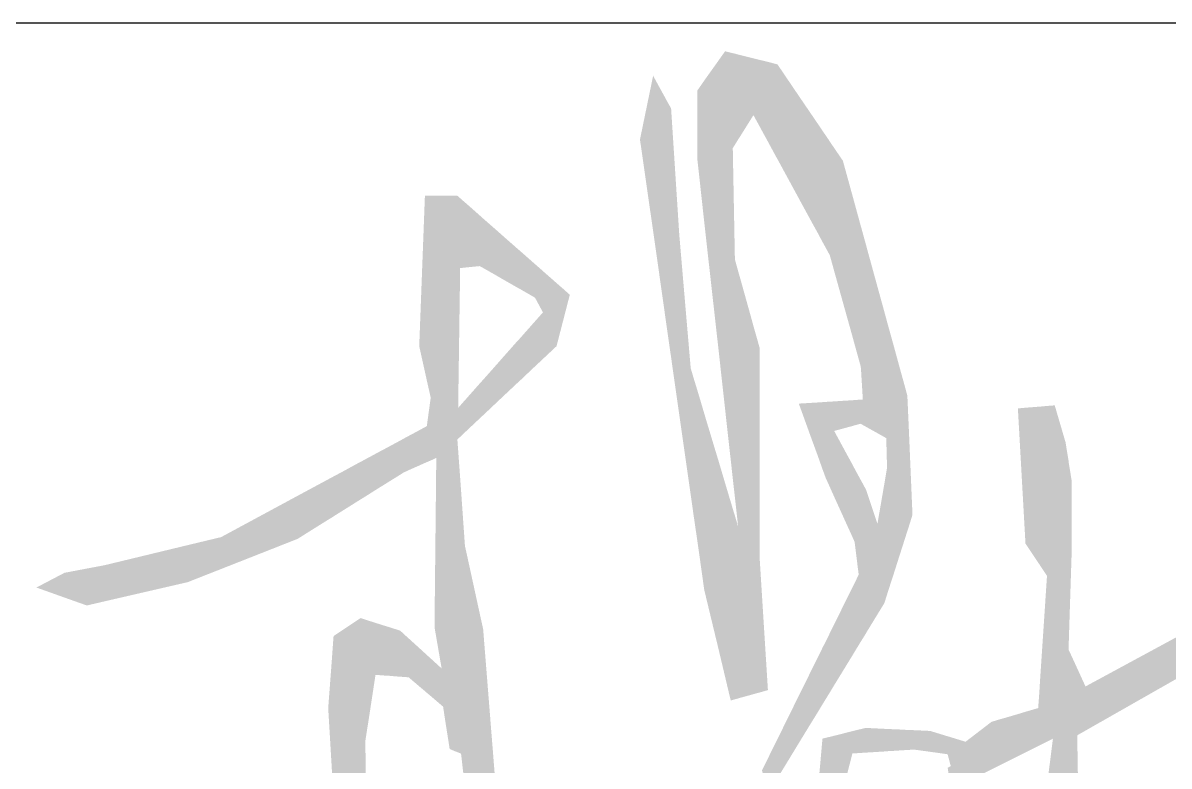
# Model space of a CAD drawing. Extents: x -3102990 to -851544, y -5293060 to -2540151.
# Drawn here: x -1688424 to -1687766, y -2664485 to -2664059 of the extents above; entities that cross this region are included whole.
import ezdxf

# ---------------------------------------------------------------- set-up
doc = ezdxf.new("R2010")
doc.units = 0
doc.header["$LTSCALE"] = 1000
doc.layers.get('0').update_dxf_attribs({"linetype": 'CONTINUOUS'})
doc.layers.add('HATCH', color=254, linetype='CONTINUOUS')
doc.layers.add('PUB_TITLE', color=4, linetype='CONTINUOUS')

# ---------------------------------------------------------------- blocks, each defined once
blk = doc.blocks.new('*U3143')
for points in [[(695289.4, -15938.7), (695295.3, -16251.2), (695295.3, -15930.4)], [(695295.3, -16251.2), (695295.3, -15930.4), (695299.5, -16289.2)], [(695299.5, -16289.2), (695299.5, -15931.4), (695300.4, -16296.9)], [(695300.4, -16296.9), (695300.4, -15931.6), (695302.2, -16313.6)], [(695320.7, -15987.6), (695320.7, -15936.7), (695326.3, -15997.8)], [(695278.2, -15954.4), (695286.3, -16170.1), (695286.3, -15943.1)], [(695286.3, -15943.1), (695289.4, -16197.7), (695289.4, -15938.7)], [(695286.3, -16170.1), (695286.3, -15943.1), (695289.4, -16197.7)], [(695289.4, -16197.7), (695289.4, -15938.7), (695295.3, -16251.2)], [(695326.3, -15997.8), (695326.3, -15938.1), (695328.4, -16001.7)], [(695328.4, -16001.7), (695328.4, -15938.6), (695333.7, -16011.4)], [(695333.7, -16011.4), (695333.7, -15939.9), (695342.2, -16027.1)], [(695342.2, -16027.1), (695342.2, -15942.1), (695342.6, -16027.7)], [(695342.6, -16027.7), (695342.6, -15942.6), (695361.4, -16062.3)], [(695222.4, -15993), (695230.8, -16091.7), (695230.8, -15952.3)], [(695230.8, -16091.7), (695230.8, -15952.3), (695235, -16121.1)], [(695271.1, -15964.6), (695276.6, -16083.4), (695276.6, -15956.7)], [(695276.6, -15956.7), (695278.2, -16097.8), (695278.2, -15954.4)], [(695276.6, -16083.4), (695276.6, -15956.7), (695278.2, -16097.8)], [(695278.2, -16097.8), (695278.2, -15954.4), (695286.3, -16170.1)], [(695235, -16121.1), (695235, -15960), (695237.4, -16138.1)], [(695237.4, -16138.1), (695237.4, -15964.4), (695241, -16163.5)], [(695270.4, -15965.5), (695271.1, -16033.1), (695271.1, -15964.6)], [(695270.4, -16027), (695270.4, -15965.5), (695271.1, -16033.1)], [(695271.1, -16033.1), (695271.1, -15964.6), (695276.6, -16083.4)], [(695241, -16163.5), (695241, -15970.9), (695243.2, -16179.1)], [(695243.2, -16179.1), (695243.2, -15975), (695246.9, -16204.8)], [(695361.4, -16062.3), (695361.4, -15970.4), (695373, -16083.6)], [(695246.9, -16204.8), (695246.9, -15981.6), (695254, -16254.7)], [(695373, -16083.6), (695373, -15987.4), (695374, -16085.4)], [(695219, -16009.5), (695222.4, -16033.2), (695222.4, -15993)], [(695222.4, -16033.2), (695222.4, -15993), (695230.8, -16091.7)], [(695374, -16085.4), (695374, -15988.9), (695378.1, -16092.8)], [(695378.1, -16092.8), (695378.1, -15994.9), (695379, -16094.5)], [(695379, -16094.5), (695379, -15996.2), (695382.6, -16101.3)], [(695382.6, -16101.3), (695382.6, -16001.6), (695385.5, -16106.5)], [(695385.5, -16106.5), (695385.5, -16005.8), (695387.9, -16110.9)], [(695302.2, -16313.6), (695302.2, -16017.2), (695304.1, -16330.2)], [(695387.9, -16110.9), (695387.9, -16009.3), (695389.2, -16113.3)], [(695389.2, -16113.3), (695389.2, -16011.3), (695393.1, -16127.4)], [(695393.1, -16127.4), (695393.1, -16017.1), (695400.9, -16155.4)], [(695400.9, -16155.4), (695400.9, -16028.5), (695402.3, -16160.4)], [(695402.3, -16160.4), (695402.3, -16033.6), (695409.4, -16185.8)], [(695021.1, -16194.8), (695026.2, -16217.8), (695026.2, -16059.9)], [(695026.2, -16217.8), (695026.2, -16059.9), (695027.9, -16225.5)], [(695027.9, -16225.5), (695027.9, -16059.9), (695031.4, -16240.9)], [(695036.4, -16456), (695036.4, -16059.9), (695041.2, -16483.8)], [(695041.2, -16516.9), (695041.2, -16059.9), (695042.5, -16518)], [(695042.5, -16518), (695042.5, -16059.9), (695044.1, -16528.6)], [(695044.1, -16528.6), (695044.1, -16059.9), (695048.4, -16556)], [(695048.4, -16556), (695048.4, -16059.9), (695053.9, -16558.3)], [(695053.9, -16558.3), (695053.9, -16059.9), (695055.3, -16558.8)], [(695409.4, -16185.8), (695409.4, -16059.4), (695411.4, -16193.1)], [(695411.4, -16193.1), (695411.4, -16066.7), (695414.3, -16203.6)], [(695075.4, -16123), (695075.4, -16077.6), (695078.4, -16124.7)], [(695078.4, -16124.7), (695078.4, -16080.3), (695084.8, -16128.3)], [(695414.3, -16203.6), (695414.3, -16077.4), (695415.1, -16206.4)], [(695415.1, -16206.4), (695415.1, -16080.2), (695415.4, -16207.5)], [(695084.8, -16128.3), (695084.8, -16085.9), (695085, -16128.5)], [(695085, -16128.5), (695085, -16086.1), (695087.1, -16129.6)], [(695087.1, -16129.6), (695087.1, -16087.9), (695096, -16134.8)], [(695415.4, -16207.5), (695415.4, -16081.3), (695416.8, -16212.7)], [(695416.8, -16212.7), (695416.8, -16086.6), (695416.9, -16213.1)], [(695416.9, -16213.1), (695416.9, -16087), (695417.1, -16214.9)], [(695417.1, -16214.9), (695417.1, -16087.4), (695418.8, -16242.6)], [(695096, -16134.8), (695096, -16095.8), (695107.6, -16141.4)], [(695254, -16254.7), (695254, -16091.3), (695254.2, -16256.2)], [(695254.2, -16256.2), (695254.2, -16094.4), (695261.5, -16307.3)], [(695418.8, -16265.5), (695418.8, -16093.7), (695421.3, -16266.8)], [(695107.6, -16141.4), (695107.6, -16106), (695109.5, -16142.5)], [(695109.5, -16142.5), (695109.5, -16107.7), (695111.2, -16143.4)], [(695111.2, -16143.4), (695111.2, -16109.1), (695124.9, -16151.3)], [(695421.3, -16266.8), (695421.3, -16102.7), (695421.9, -16267.2)], [(695421.9, -16267.2), (695421.9, -16104.9), (695422, -16267.3)], [(695422, -16267.3), (695422, -16105.4), (695431.9, -16272.8)], [(695124.9, -16151.3), (695124.9, -16121.2), (695132, -16164.5)], [(695304.1, -16330.2), (695304.1, -16117), (695306.5, -16352)], [(695306.5, -16352), (695306.5, -16125.7), (695307, -16356.7)], [(695431.9, -16272.8), (695431.9, -16141.5), (695438.1, -16276.3)], [(695111.2, -16188), (695124.9, -16212.9), (695124.9, -16172.5)], [(695124.9, -16172.5), (695132, -16206.3), (695132, -16164.5)], [(695438.1, -16276.3), (695438.1, -16164), (695439.8, -16277.3)], [(695439.8, -16277.3), (695439.8, -16170.3), (695440.5, -16303.8)], [(695261.5, -16307.3), (695261.5, -16179.9), (695264.5, -16328.1)], [(695096, -16205), (695107.6, -16229.2), (695107.6, -16191.9)], [(695107.6, -16191.9), (695109.5, -16227.4), (695109.5, -16189.8)], [(695109.5, -16189.8), (695111.2, -16225.9), (695111.2, -16188)], [(695087.1, -16215.1), (695096, -16240.1), (695096, -16205)], [(695078.4, -16224.9), (695084.8, -16250.7), (695084.8, -16217.7)], [(695084.8, -16217.7), (695085, -16250.5), (695085, -16217.4)], [(695085, -16217.4), (695087.1, -16248.5), (695087.1, -16215.1)], [(695264.5, -16328.1), (695264.5, -16214.6), (695267, -16345.9)], [(695267, -16345.9), (695267, -16223.1), (695268.9, -16358.9)], [(695063.1, -16242.1), (695075.4, -16259.5), (695075.4, -16228.2)], [(695075.4, -16228.2), (695078.4, -16256.7), (695078.4, -16224.9)], [(695268.9, -16358.9), (695268.9, -16229.3), (695270.4, -16369.2)], [(695270.4, -16369.2), (695270.4, -16234.2), (695271.1, -16374)], [(695027.9, -16266.5), (695031.4, -16297.3), (695031.4, -16240.9)], [(695058.6, -16247.2), (695062.1, -16272), (695062.1, -16243.2)], [(695062.1, -16243.2), (695063.1, -16271.1), (695063.1, -16242.1)], [(695271.1, -16374), (695271.1, -16236.5), (695276.6, -16413.2)], [(695379, -16245.2), (695382.6, -16305), (695382.6, -16245)], [(695382.6, -16245), (695385.5, -16312.9), (695385.5, -16244.8)], [(695382.6, -16305), (695382.6, -16245), (695385.5, -16312.9)], [(695385.5, -16244.8), (695387.9, -16318.2), (695387.9, -16244.6)], [(695385.5, -16312.9), (695385.5, -16244.8), (695387.9, -16318.2)], [(695387.9, -16318.2), (695387.9, -16244.6), (695389.2, -16321.1)], [(695387.9, -16244.6), (695389.2, -16321.1), (695389.2, -16244.6)], [(695389.2, -16244.6), (695393.1, -16329.8), (695393.1, -16244.3)], [(695389.2, -16321.1), (695389.2, -16244.6), (695393.1, -16329.8)], [(695393.1, -16244.3), (695400.9, -16268.7), (695400.9, -16243.8)], [(695400.9, -16243.8), (695402.3, -16268.3), (695402.3, -16243.7)], [(695402.3, -16243.7), (695409.4, -16266.4), (695409.4, -16243.3)], [(695409.4, -16243.3), (695411.4, -16265.8), (695411.4, -16243.1)], [(695411.4, -16243.1), (695414.3, -16265), (695414.3, -16242.9)], [(695414.3, -16242.9), (695415.1, -16264.8), (695415.1, -16242.9)], [(695415.1, -16242.9), (695415.4, -16264.7), (695415.4, -16242.9)], [(695415.4, -16242.9), (695416.8, -16264.4), (695416.8, -16242.8)], [(695416.8, -16264.4), (695416.8, -16242.8), (695416.9, -16264.4)], [(695416.8, -16242.8), (695416.9, -16264.4), (695416.9, -16242.8)], [(695416.9, -16264.4), (695416.9, -16242.8), (695417.1, -16264.5)], [(695416.9, -16242.8), (695417.1, -16264.5), (695417.1, -16242.8)], [(695417.1, -16242.8), (695418.8, -16265.5), (695418.8, -16242.6)], [(695417.1, -16264.5), (695417.1, -16242.8), (695418.8, -16265.5)], [(695056, -16250.1), (695057.8, -16276.1), (695057.8, -16248.1)], [(695057.8, -16248.1), (695058.6, -16275.4), (695058.6, -16247.2)], [(695276.6, -16413.2), (695276.6, -16255.1), (695278.2, -16419.9)], [(695361.4, -16246.3), (695373, -16278.4), (695373, -16245.6)], [(695373, -16245.6), (695374, -16281.1), (695374, -16245.5)], [(695373, -16278.4), (695373, -16245.6), (695374, -16281.1)], [(695374, -16245.5), (695378.1, -16292.3), (695378.1, -16245.3)], [(695374, -16281.1), (695374, -16245.5), (695378.1, -16292.3)], [(695378.1, -16245.3), (695379, -16294.8), (695379, -16245.2)], [(695378.1, -16292.3), (695378.1, -16245.3), (695379, -16294.8)], [(695379, -16294.8), (695379, -16245.2), (695382.6, -16305)], [(695557.8, -16250.6), (695564.6, -16371.8), (695564.6, -16250)], [(695564.6, -16250), (695571.9, -16382.7), (695571.9, -16249.4)], [(695564.6, -16371.8), (695564.6, -16250), (695571.9, -16382.7)], [(695571.9, -16249.4), (695576, -16388.8), (695576, -16249.1)], [(695571.9, -16382.7), (695571.9, -16249.4), (695576, -16388.8)], [(695576, -16249.1), (695577.1, -16390.4), (695577.1, -16249)], [(695576, -16388.8), (695576, -16249.1), (695576, -16388.9)], [(695576, -16249.1), (695576, -16388.9), (695576, -16249.1)], [(695576, -16388.9), (695576, -16249.1), (695577.1, -16390.4)], [(695577.1, -16390.4), (695577.1, -16249), (695577.5, -16391.1)], [(695577.1, -16249), (695577.5, -16391.1), (695577.5, -16249)], [(695577.5, -16249), (695583.9, -16400.7), (695583.9, -16248.4)], [(695577.5, -16391.1), (695577.5, -16249), (695583.9, -16400.7)], [(695583.9, -16248.4), (695589.2, -16546.8), (695589.2, -16248)], [(695589.2, -16248), (695590.8, -16846.6), (695590.8, -16247.8)], [(695278.2, -16419.9), (695278.2, -16260.5), (695286.3, -16453.5)], [(695007.3, -16277.6), (695011.6, -16306), (695011.6, -16275.3)], [(695011.6, -16275.3), (695021.1, -16301.8), (695021.1, -16270.2)], [(695021.1, -16270.2), (695026.2, -16299.5), (695026.2, -16267.4)], [(695026.2, -16267.4), (695027.9, -16298.8), (695027.9, -16266.5)], [(695393.1, -16329.8), (695393.1, -16270.8), (695400.9, -16347)], [(694991.1, -16286.4), (694993.5, -16316.6), (694993.5, -16285.1)], [(694993.5, -16285.1), (695004.1, -16310), (695004.1, -16279.4)], [(695004.1, -16279.4), (695005.9, -16308.8), (695005.9, -16278.4)], [(695005.9, -16278.4), (695007.3, -16308), (695007.3, -16277.6)], [(695055.3, -16558.8), (695055.3, -16278.5), (695056, -16559.1)], [(695400.9, -16347), (695400.9, -16285.2), (695402.3, -16350.1)], [(694968.5, -16298.5), (694972.8, -16329.6), (694972.8, -16296.3)], [(694972.8, -16296.3), (694973.9, -16328.9), (694973.9, -16295.6)], [(694973.9, -16295.6), (694975.3, -16328), (694975.3, -16294.9)], [(694975.3, -16294.9), (694981.9, -16323.8), (694981.9, -16291.3)], [(694981.9, -16291.3), (694991.1, -16318.1), (694991.1, -16286.4)], [(695034.8, -16446.7), (695036.4, -16456), (695036.4, -16295)], [(695056, -16559.1), (695056, -16288.2), (695057.8, -16559.8)], [(695286.3, -16453.5), (695286.3, -16287.4), (695289.4, -16466.3)], [(695402.3, -16350.1), (695402.3, -16287.8), (695409.4, -16365.7)], [(694952.6, -16307.2), (694959.5, -16337.9), (694959.5, -16303.4)], [(694959.5, -16303.4), (694968.5, -16332.2), (694968.5, -16298.5)], [(695289.4, -16466.3), (695289.4, -16297.6), (695295.3, -16491.2)], [(695409.4, -16365.7), (695409.4, -16300.8), (695411.4, -16370.2)], [(695411.4, -16370.2), (695411.4, -16304.6), (695414.3, -16393.5)], [(695439.8, -16308), (695440.5, -16417.5), (695440.5, -16303.8)], [(694912, -16329), (694939.5, -16350.4), (694939.5, -16314.2)], [(694939.5, -16314.2), (694942.5, -16348.6), (694942.5, -16312.6)], [(694942.5, -16312.6), (694944.3, -16347.4), (694944.3, -16311.6)], [(694944.3, -16311.6), (694952.6, -16342.2), (694952.6, -16307.2)], [(695057.8, -16559.8), (695057.8, -16312.9), (695058.6, -16560.1)], [(695414.3, -16393.5), (695414.3, -16310), (695415.1, -16399.7)], [(695438.1, -16318.1), (695439.8, -16419.8), (695439.8, -16308)], [(695058.6, -16560.1), (695058.6, -16324.2), (695062.1, -16590.9)], [(695295.3, -16491.2), (695295.3, -16317.5), (695299.5, -16508.9)], [(695431.9, -16354), (695438.1, -16425.2), (695438.1, -16318.1)], [(694843.5, -16366), (694912, -16367.6), (694912, -16329)], [(695299.5, -16508.9), (695299.5, -16331.6), (695300.4, -16512.5)], [(694813.5, -16373.2), (694843.5, -16394.6), (694843.5, -16366)], [(694843.5, -16394.6), (694843.5, -16366), (694912, -16367.6)], [(694739, -16391.2), (694813.5, -16406.4), (694813.5, -16373.2)], [(695062.1, -16590.9), (695062.1, -16374.1), (695063.1, -16599)], [(695063.1, -16599), (695063.1, -16378.4), (695075.4, -16705.5)], [(694677.9, -16411.2), (694703.1, -16420.2), (694703.1, -16398)], [(694703.1, -16398), (694723.1, -16427.3), (694723.1, -16394.2)], [(694703.1, -16420.2), (694703.1, -16398), (694723.1, -16427.3)], [(694723.1, -16394.2), (694739, -16423.6), (694739, -16391.2)], [(694739, -16423.6), (694739, -16391.2), (694813.5, -16406.4)], [(695409.4, -16411.3), (695411.4, -16468.9), (695411.4, -16407.2)], [(695411.4, -16407.2), (695414.3, -16464.1), (695414.3, -16401.3)], [(695414.3, -16401.3), (695415.1, -16462.8), (695415.1, -16399.7)], [(695577.5, -16497.1), (695583.9, -16549.4), (695583.9, -16400.7)], [(695402.3, -16425.6), (695409.4, -16472.2), (695409.4, -16411.3)], [(695393.1, -16444.2), (695400.9, -16486.1), (695400.9, -16428.4)], [(695400.9, -16428.4), (695402.3, -16483.8), (695402.3, -16425.6)], [(694959.5, -16444.6), (694968.5, -16885.7), (694968.5, -16438.6)], [(694968.5, -16885.7), (694968.5, -16438.6), (694972.8, -16898.6)], [(695075.4, -16705.5), (695075.4, -16434.8), (695078.4, -16731.4)], [(694944.3, -16454.7), (694952.6, -16740.9), (694952.6, -16449.2)], [(694952.6, -16449.2), (694959.5, -16858.3), (694959.5, -16444.6)], [(694952.6, -16740.9), (694952.6, -16449.2), (694959.5, -16858.3)], [(694959.5, -16858.3), (694959.5, -16444.6), (694968.5, -16885.7)], [(694981.9, -16489.5), (694981.9, -16442.9), (694991.1, -16490.2)], [(694991.1, -16490.2), (694991.1, -16445.8), (694993.5, -16490.3)], [(694993.5, -16490.3), (694993.5, -16446.5), (695004.1, -16491.2)], [(695004.1, -16491.2), (695004.1, -16449.9), (695005.9, -16491.3)], [(695078.4, -16731.4), (695078.4, -16448.4), (695084.8, -16786.3)], [(695389.2, -16452.1), (695393.1, -16498.8), (695393.1, -16444.2)], [(695618.4, -16499.9), (695716.1, -16483.9), (695716.1, -16447)], [(694942.5, -16479.5), (694944.3, -16601.2), (694944.3, -16454.7)], [(694944.3, -16601.2), (694944.3, -16454.7), (694952.6, -16740.9)], [(695005.9, -16491.3), (695005.9, -16451.6), (695007.3, -16491.4)], [(695007.3, -16491.4), (695007.3, -16452.9), (695011.6, -16491.7)], [(695011.6, -16491.7), (695011.6, -16456.8), (695021.1, -16499.8)], [(695382.6, -16465.3), (695385.5, -16511.3), (695385.5, -16459.6)], [(695385.5, -16459.6), (695387.9, -16507.4), (695387.9, -16454.8)], [(695387.9, -16454.8), (695389.2, -16505.3), (695389.2, -16452.1)], [(695021.1, -16499.8), (695021.1, -16465.4), (695026.2, -16504.1)], [(695026.2, -16504.1), (695026.2, -16470.1), (695027.9, -16505.6)], [(695379, -16472.8), (695382.6, -16516), (695382.6, -16465.3)], [(694939.5, -16519.3), (694942.5, -16569.8), (694942.5, -16479.5)], [(694942.5, -16569.8), (694942.5, -16479.5), (694944.3, -16601.2)], [(695027.9, -16505.6), (695027.9, -16471.7), (695031.4, -16508.5)], [(695031.4, -16508.5), (695031.4, -16474.8), (695034.8, -16511.4)], [(695034.8, -16511.4), (695034.8, -16477.9), (695036.4, -16512.8)], [(695036.4, -16512.8), (695036.4, -16479.4), (695041.2, -16516.9)], [(695374, -16482.8), (695378.1, -16523.5), (695378.1, -16474.6)], [(695378.1, -16474.6), (695379, -16522), (695379, -16472.8)], [(695361.4, -16508.2), (695373, -16531.7), (695373, -16484.8)], [(695373, -16484.8), (695374, -16530.1), (695374, -16482.8)], [(695618.4, -16539.5), (695618.4, -16499.9), (695716.1, -16483.9)], [(695577.1, -16504), (695577.5, -16552.6), (695577.5, -16497.1)], [(695342.6, -16546.4), (695361.4, -16550.7), (695361.4, -16508.2)], [(695576, -16519.3), (695577.1, -16552.8), (695577.1, -16504)], [(695564.6, -16522.6), (695571.9, -16555.4), (695571.9, -16520.5)], [(695571.9, -16520.5), (695576, -16553.4), (695576, -16519.3)], [(695576, -16519.3), (695576, -16553.3), (695576, -16519.3)], [(695084.8, -16786.3), (695084.8, -16528.7), (695085, -16787.4)], [(695085, -16787.4), (695085, -16531.5), (695087.1, -16797.4)], [(695513.6, -16547.4), (695532.9, -16574.9), (695532.9, -16532.6)], [(695532.9, -16532.6), (695534.3, -16574.2), (695534.3, -16531.6)], [(695534.3, -16531.6), (695542.2, -16570.2), (695542.2, -16529.2)], [(695542.2, -16529.2), (695546.2, -16568.3), (695546.2, -16528.1)], [(695546.2, -16528.1), (695557.8, -16562.5), (695557.8, -16524.7)], [(695557.8, -16524.7), (695564.6, -16559), (695564.6, -16522.6)], [(695393.1, -16544.1), (695400.9, -16673.2), (695400.9, -16542.2)], [(695400.9, -16542.2), (695402.3, -16674.3), (695402.3, -16541.8)], [(695400.9, -16673.2), (695400.9, -16542.2), (695402.3, -16674.3)], [(695402.3, -16541.8), (695409.4, -16560), (695409.4, -16540)], [(695409.4, -16540), (695411.4, -16559.9), (695411.4, -16539.5)], [(695411.4, -16539.5), (695414.3, -16559.7), (695414.3, -16538.8)], [(695414.3, -16538.8), (695415.1, -16559.6), (695415.1, -16538.6)], [(695415.1, -16538.6), (695415.4, -16559.6), (695415.4, -16538.5)], [(695415.4, -16538.5), (695416.8, -16559.5), (695416.8, -16538.2)], [(695416.8, -16538.2), (695416.9, -16559.5), (695416.9, -16538.1)], [(695416.9, -16538.1), (695417.1, -16559.5), (695417.1, -16538.1)], [(695417.1, -16538.1), (695418.8, -16559.4), (695418.8, -16537.7)], [(695418.8, -16537.7), (695421.3, -16559.3), (695421.3, -16537.1)], [(695464.4, -16556.5), (695464.4, -16539.1), (695466.5, -16556.8)], [(695466.5, -16556.8), (695466.5, -16539.2), (695468.4, -16557)], [(695468.4, -16557), (695468.4, -16539.3), (695473.3, -16557.7)], [(695473.3, -16557.7), (695473.3, -16539.5), (695479.2, -16558.5)], [(695479.2, -16558.5), (695479.2, -16539.8), (695494.8, -16560.7)], [(694972.8, -16898.6), (694972.8, -16548.8), (694973.9, -16902.1)], [(695333.7, -16564.4), (695342.2, -16582.1), (695342.2, -16547.1)], [(695342.2, -16547.1), (695342.6, -16581.6), (695342.6, -16546.4)], [(695379, -16587.4), (695382.6, -16658.1), (695382.6, -16546.7)], [(695382.6, -16546.7), (695385.5, -16660.4), (695385.5, -16546)], [(695382.6, -16658.1), (695382.6, -16546.7), (695385.5, -16660.4)], [(695385.5, -16546), (695387.9, -16662.4), (695387.9, -16545.4)], [(695385.5, -16660.4), (695385.5, -16546), (695387.9, -16662.4)], [(695387.9, -16545.4), (695389.2, -16663.5), (695389.2, -16545.1)], [(695387.9, -16662.4), (695387.9, -16545.4), (695389.2, -16663.5)], [(695389.2, -16545.1), (695393.1, -16666.7), (695393.1, -16544.1)], [(695389.2, -16663.5), (695389.2, -16545.1), (695393.1, -16666.7)], [(695393.1, -16666.7), (695393.1, -16544.1), (695400.9, -16673.2)], [(695494.8, -16560.7), (695494.8, -16544.6), (695494.9, -16561)], [(695494.9, -16561), (695494.9, -16544.6), (695497.6, -16571.3)], [(695510.9, -16549.5), (695513.1, -16584.8), (695513.1, -16547.8)], [(695513.1, -16547.8), (695513.6, -16584.5), (695513.6, -16547.4)], [(695583.9, -16588.8), (695589.2, -16853), (695589.2, -16546.8)], [(695087.1, -16797.4), (695087.1, -16557.5), (695096, -16841.3)], [(695328.4, -16575.1), (695333.7, -16596.1), (695333.7, -16564.4)], [(695494.9, -16572.8), (695497.6, -16592.5), (695497.6, -16571.3)]]:
    blk.add_solid(points)
at = {"extrusion": (0, 0, -1)}
for points in [[(-695295.3, -15930.4), (-695299.5, -16289.2), (-695299.5, -15931.4)], [(-695299.5, -15931.4), (-695300.4, -16296.9), (-695300.4, -15931.6)], [(-695300.4, -15931.6), (-695302.2, -16313.6), (-695302.2, -15932.1)], [(-695302.2, -16017.2), (-695302.2, -15932.1), (-695304.1, -16014.2)], [(-695302.2, -15932.1), (-695304.1, -16014.2), (-695304.1, -15932.5)], [(-695304.1, -16014.2), (-695304.1, -15932.5), (-695306.5, -16010.3)], [(-695304.1, -15932.5), (-695306.5, -16010.3), (-695306.5, -15933.2)], [(-695306.5, -16010.3), (-695306.5, -15933.2), (-695307, -16009.5)], [(-695306.5, -15933.2), (-695307, -16009.5), (-695307, -15933.3)], [(-695307, -16009.5), (-695307, -15933.3), (-695309.5, -16005.6)], [(-695307, -15933.3), (-695309.5, -16005.6), (-695309.5, -15933.9)], [(-695309.5, -16005.6), (-695309.5, -15933.9), (-695318.7, -15990.9)], [(-695309.5, -15933.9), (-695318.7, -15990.9), (-695318.7, -15936.2)], [(-695318.7, -15990.9), (-695318.7, -15936.2), (-695320.7, -15987.6)], [(-695318.7, -15936.2), (-695320.7, -15987.6), (-695320.7, -15936.7)], [(-695320.7, -15936.7), (-695326.3, -15997.8), (-695326.3, -15938.1)], [(-695326.3, -15938.1), (-695328.4, -16001.7), (-695328.4, -15938.6)], [(-695328.4, -15938.6), (-695333.7, -16011.4), (-695333.7, -15939.9)], [(-695333.7, -15939.9), (-695342.2, -16027.1), (-695342.2, -15942.1)], [(-695342.2, -15942.1), (-695342.6, -16027.7), (-695342.6, -15942.6)], [(-695342.6, -15942.6), (-695361.4, -16062.3), (-695361.4, -15970.4)], [(-695230.8, -15952.3), (-695235, -16121.1), (-695235, -15960)], [(-695235, -15960), (-695237.4, -16138.1), (-695237.4, -15964.4)], [(-695237.4, -15964.4), (-695241, -16163.5), (-695241, -15970.9)], [(-695241, -15970.9), (-695243.2, -16179.1), (-695243.2, -15975)], [(-695243.2, -15975), (-695246.9, -16204.8), (-695246.9, -15981.6)], [(-695361.4, -15970.4), (-695373, -16083.6), (-695373, -15987.4)], [(-695246.9, -15981.6), (-695254, -16254.7), (-695254, -16091.3)], [(-695373, -15987.4), (-695374, -16085.4), (-695374, -15988.9)], [(-695374, -15988.9), (-695378.1, -16092.8), (-695378.1, -15994.9)], [(-695378.1, -15994.9), (-695379, -16094.5), (-695379, -15996.2)], [(-695379, -15996.2), (-695382.6, -16101.3), (-695382.6, -16001.6)], [(-695382.6, -16001.6), (-695385.5, -16106.5), (-695385.5, -16005.8)], [(-695385.5, -16005.8), (-695387.9, -16110.9), (-695387.9, -16009.3)], [(-695302.2, -16017.2), (-695304.1, -16330.2), (-695304.1, -16117)], [(-695387.9, -16009.3), (-695389.2, -16113.3), (-695389.2, -16011.3)], [(-695389.2, -16011.3), (-695393.1, -16127.4), (-695393.1, -16017.1)], [(-695393.1, -16017.1), (-695400.9, -16155.4), (-695400.9, -16028.5)], [(-695400.9, -16028.5), (-695402.3, -16160.4), (-695402.3, -16033.6)], [(-695402.3, -16033.6), (-695409.4, -16185.8), (-695409.4, -16059.4)], [(-695026.2, -16059.9), (-695027.9, -16225.5), (-695027.9, -16059.9)], [(-695027.9, -16059.9), (-695031.4, -16240.9), (-695031.4, -16059.9)], [(-695031.4, -16297.3), (-695031.4, -16059.9), (-695034.8, -16295.8)], [(-695031.4, -16059.9), (-695034.8, -16295.8), (-695034.8, -16059.9)], [(-695034.8, -16295.8), (-695034.8, -16059.9), (-695036.4, -16295)], [(-695034.8, -16059.9), (-695036.4, -16295), (-695036.4, -16059.9)], [(-695036.4, -16059.9), (-695041.2, -16483.8), (-695041.2, -16059.9)], [(-695041.2, -16059.9), (-695042.5, -16518), (-695042.5, -16059.9)], [(-695042.5, -16059.9), (-695044.1, -16528.6), (-695044.1, -16059.9)], [(-695044.1, -16059.9), (-695048.4, -16556), (-695048.4, -16059.9)], [(-695048.4, -16059.9), (-695053.9, -16558.3), (-695053.9, -16059.9)], [(-695053.9, -16059.9), (-695055.3, -16558.8), (-695055.3, -16059.9)], [(-695055.3, -16278.5), (-695055.3, -16059.9), (-695056, -16277.8)], [(-695055.3, -16059.9), (-695056, -16277.8), (-695056, -16060.5)], [(-695409.4, -16059.4), (-695411.4, -16193.1), (-695411.4, -16066.7)], [(-695056, -16250.1), (-695056, -16060.5), (-695057.8, -16124.8)], [(-695056, -16060.5), (-695057.8, -16124.8), (-695057.8, -16062.1)], [(-695057.8, -16124.8), (-695057.8, -16062.1), (-695058.6, -16124.7)], [(-695057.8, -16062.1), (-695058.6, -16124.7), (-695058.6, -16062.8)], [(-695058.6, -16124.7), (-695058.6, -16062.8), (-695062.1, -16124.3)], [(-695058.6, -16062.8), (-695062.1, -16124.3), (-695062.1, -16065.9)], [(-695062.1, -16124.3), (-695062.1, -16065.9), (-695063.1, -16124.2)], [(-695062.1, -16065.9), (-695063.1, -16124.2), (-695063.1, -16066.7)], [(-695063.1, -16124.2), (-695063.1, -16066.7), (-695075.4, -16123)], [(-695063.1, -16066.7), (-695075.4, -16123), (-695075.4, -16077.6)], [(-695411.4, -16066.7), (-695414.3, -16203.6), (-695414.3, -16077.4)], [(-695075.4, -16077.6), (-695078.4, -16124.7), (-695078.4, -16080.3)], [(-695078.4, -16080.3), (-695084.8, -16128.3), (-695084.8, -16085.9)], [(-695414.3, -16077.4), (-695415.1, -16206.4), (-695415.1, -16080.2)], [(-695415.1, -16080.2), (-695415.4, -16207.5), (-695415.4, -16081.3)], [(-695084.8, -16085.9), (-695085, -16128.5), (-695085, -16086.1)], [(-695085, -16086.1), (-695087.1, -16129.6), (-695087.1, -16087.9)], [(-695087.1, -16087.9), (-695096, -16134.8), (-695096, -16095.8)], [(-695415.4, -16081.3), (-695416.8, -16212.7), (-695416.8, -16086.6)], [(-695416.8, -16086.6), (-695416.9, -16213.1), (-695416.9, -16087)], [(-695416.9, -16087), (-695417.1, -16214.9), (-695417.1, -16087.4)], [(-695417.1, -16087.4), (-695418.8, -16242.6), (-695418.8, -16093.7)], [(-695096, -16095.8), (-695107.6, -16141.4), (-695107.6, -16106)], [(-695254, -16091.3), (-695254.2, -16256.2), (-695254.2, -16094.4)], [(-695254.2, -16094.4), (-695261.5, -16307.3), (-695261.5, -16179.9)], [(-695418.8, -16093.7), (-695421.3, -16266.8), (-695421.3, -16102.7)], [(-695107.6, -16106), (-695109.5, -16142.5), (-695109.5, -16107.7)], [(-695109.5, -16107.7), (-695111.2, -16143.4), (-695111.2, -16109.1)], [(-695111.2, -16109.1), (-695124.9, -16151.3), (-695124.9, -16121.2)], [(-695421.3, -16102.7), (-695421.9, -16267.2), (-695421.9, -16104.9)], [(-695421.9, -16104.9), (-695422, -16267.3), (-695422, -16105.4)], [(-695422, -16105.4), (-695431.9, -16272.8), (-695431.9, -16141.5)], [(-695124.9, -16121.2), (-695132, -16164.5), (-695132, -16127.4)], [(-695304.1, -16117), (-695306.5, -16352), (-695306.5, -16125.7)], [(-695132, -16206.3), (-695132, -16127.4), (-695132.4, -16205.9)], [(-695132, -16127.4), (-695132.4, -16205.9), (-695132.4, -16127.8)], [(-695132.4, -16205.9), (-695132.4, -16127.8), (-695132.6, -16205.7)], [(-695132.4, -16127.8), (-695132.6, -16205.7), (-695132.6, -16128)], [(-695132.6, -16205.7), (-695132.6, -16128), (-695140.6, -16198.2)], [(-695132.6, -16128), (-695140.6, -16198.2), (-695140.6, -16135)], [(-695306.5, -16125.7), (-695307, -16356.7), (-695307, -16127.5)], [(-695307, -16510.6), (-695307, -16127.5), (-695309.5, -16509.9)], [(-695307, -16127.5), (-695309.5, -16509.9), (-695309.5, -16136.3)], [(-695140.6, -16198.2), (-695140.6, -16135), (-695144.2, -16194.8)], [(-695140.6, -16135), (-695144.2, -16194.8), (-695144.2, -16138.2)], [(-695144.2, -16194.8), (-695144.2, -16138.2), (-695150.4, -16170.8)], [(-695144.2, -16138.2), (-695150.4, -16170.8), (-695150.4, -16143.6)], [(-695309.5, -16509.9), (-695309.5, -16136.3), (-695318.7, -16507.4)], [(-695309.5, -16136.3), (-695318.7, -16507.4), (-695318.7, -16169.3)], [(-695431.9, -16141.5), (-695438.1, -16276.3), (-695438.1, -16164)], [(-695150.4, -16170.8), (-695150.4, -16143.6), (-695156.1, -16148.7)], [(-695124.9, -16212.9), (-695124.9, -16172.5), (-695132, -16206.3)], [(-695318.7, -16507.4), (-695318.7, -16169.3), (-695320.7, -16506.8)], [(-695318.7, -16169.3), (-695320.7, -16506.8), (-695320.7, -16176.6)], [(-695438.1, -16164), (-695439.8, -16277.3), (-695439.8, -16170.3)], [(-695439.8, -16170.3), (-695440.5, -16303.8), (-695440.5, -16172.9)], [(-695440.5, -16417.5), (-695440.5, -16172.9), (-695441.8, -16413.4)], [(-695440.5, -16172.9), (-695441.8, -16413.4), (-695441.8, -16177.6)], [(-695261.5, -16179.9), (-695264.5, -16328.1), (-695264.5, -16214.6)], [(-695320.7, -16506.8), (-695320.7, -16176.6), (-695326.3, -16505.3)], [(-695320.7, -16176.6), (-695326.3, -16505.3), (-695326.3, -16196.4)], [(-695441.8, -16413.4), (-695441.8, -16177.6), (-695447.4, -16396.1)], [(-695441.8, -16177.6), (-695447.4, -16396.1), (-695447.4, -16197.8)], [(-695107.6, -16229.2), (-695107.6, -16191.9), (-695109.5, -16227.4)], [(-695109.5, -16227.4), (-695109.5, -16189.8), (-695111.2, -16225.9)], [(-695111.2, -16225.9), (-695111.2, -16188), (-695124.9, -16212.9)], [(-695447.4, -16396.1), (-695447.4, -16197.8), (-695451.8, -16382.2)], [(-695447.4, -16197.8), (-695451.8, -16382.2), (-695451.8, -16214)], [(-695096, -16240.1), (-695096, -16205), (-695107.6, -16229.2)], [(-695451.8, -16382.2), (-695451.8, -16214), (-695456.7, -16366.9)], [(-695451.8, -16214), (-695456.7, -16366.9), (-695456.7, -16231.7)], [(-695084.8, -16250.7), (-695084.8, -16217.7), (-695085, -16250.5)], [(-695085, -16250.5), (-695085, -16217.4), (-695087.1, -16248.5)], [(-695087.1, -16248.5), (-695087.1, -16215.1), (-695096, -16240.1)], [(-695264.5, -16214.6), (-695267, -16345.9), (-695267, -16223.1)], [(-695267, -16223.1), (-695268.9, -16358.9), (-695268.9, -16229.3)], [(-695075.4, -16259.5), (-695075.4, -16228.2), (-695078.4, -16256.7)], [(-695078.4, -16256.7), (-695078.4, -16224.9), (-695084.8, -16250.7)], [(-695268.9, -16229.3), (-695270.4, -16369.2), (-695270.4, -16234.2)], [(-695270.4, -16234.2), (-695271.1, -16374), (-695271.1, -16236.5)], [(-695456.7, -16366.9), (-695456.7, -16231.7), (-695458.7, -16360.5)], [(-695456.7, -16231.7), (-695458.7, -16360.5), (-695458.7, -16239.2)], [(-695062.1, -16272), (-695062.1, -16243.2), (-695063.1, -16271.1)], [(-695063.1, -16271.1), (-695063.1, -16242.1), (-695075.4, -16259.5)], [(-695271.1, -16236.5), (-695276.6, -16413.2), (-695276.6, -16255.1)], [(-695393.1, -16270.8), (-695393.1, -16244.3), (-695400.9, -16268.7)], [(-695400.9, -16268.7), (-695400.9, -16243.8), (-695402.3, -16268.3)], [(-695402.3, -16268.3), (-695402.3, -16243.7), (-695409.4, -16266.4)], [(-695409.4, -16266.4), (-695409.4, -16243.3), (-695411.4, -16265.8)], [(-695411.4, -16265.8), (-695411.4, -16243.1), (-695414.3, -16265)], [(-695414.3, -16265), (-695414.3, -16242.9), (-695415.1, -16264.8)], [(-695415.1, -16264.8), (-695415.1, -16242.9), (-695415.4, -16264.7)], [(-695415.4, -16264.7), (-695415.4, -16242.9), (-695416.8, -16264.4)], [(-695458.7, -16360.5), (-695458.7, -16239.2), (-695460.1, -16356.3)], [(-695458.7, -16239.2), (-695460.1, -16356.3), (-695460.1, -16270.5)], [(-695056, -16277.8), (-695056, -16250.1), (-695057.8, -16276.1)], [(-695057.8, -16276.1), (-695057.8, -16248.1), (-695058.6, -16275.4)], [(-695058.6, -16275.4), (-695058.6, -16247.2), (-695062.1, -16272)], [(-695276.6, -16255.1), (-695278.2, -16419.9), (-695278.2, -16260.5)], [(-695583.9, -16549.4), (-695583.9, -16248.4), (-695589.2, -16546.8)], [(-695589.2, -16853), (-695589.2, -16248), (-695590.8, -16846.6)], [(-695590.8, -16846.6), (-695590.8, -16247.8), (-695596.1, -16826.1)], [(-695590.8, -16247.8), (-695596.1, -16826.1), (-695596.1, -16265.9)], [(-695278.2, -16260.5), (-695286.3, -16453.5), (-695286.3, -16287.4)], [(-695011.6, -16306), (-695011.6, -16275.3), (-695021.1, -16301.8)], [(-695021.1, -16301.8), (-695021.1, -16270.2), (-695026.2, -16299.5)], [(-695026.2, -16299.5), (-695026.2, -16267.4), (-695027.9, -16298.8)], [(-695027.9, -16298.8), (-695027.9, -16266.5), (-695031.4, -16297.3)], [(-695393.1, -16270.8), (-695400.9, -16347), (-695400.9, -16285.2)], [(-695460.1, -16356.3), (-695460.1, -16270.5), (-695463.3, -16346)], [(-695596.1, -16826.1), (-695596.1, -16265.9), (-695600.5, -16776.8)], [(-695596.1, -16265.9), (-695600.5, -16776.8), (-695600.5, -16280.9)], [(-694993.5, -16316.6), (-694993.5, -16285.1), (-695004.1, -16310)], [(-695004.1, -16310), (-695004.1, -16279.4), (-695005.9, -16308.8)], [(-695005.9, -16308.8), (-695005.9, -16278.4), (-695007.3, -16308)], [(-695007.3, -16308), (-695007.3, -16277.6), (-695011.6, -16306)], [(-695055.3, -16278.5), (-695056, -16559.1), (-695056, -16288.2)], [(-695400.9, -16285.2), (-695402.3, -16350.1), (-695402.3, -16287.8)], [(-695600.5, -16776.8), (-695600.5, -16280.9), (-695603.3, -16745.8)], [(-695600.5, -16280.9), (-695603.3, -16745.8), (-695603.3, -16298.1)], [(-694972.8, -16329.6), (-694972.8, -16296.3), (-694973.9, -16328.9)], [(-694973.9, -16328.9), (-694973.9, -16295.6), (-694975.3, -16328)], [(-694975.3, -16328), (-694975.3, -16294.9), (-694981.9, -16323.8)], [(-694981.9, -16323.8), (-694981.9, -16291.3), (-694991.1, -16318.1)], [(-694991.1, -16318.1), (-694991.1, -16286.4), (-694993.5, -16316.6)], [(-695056, -16288.2), (-695057.8, -16559.8), (-695057.8, -16312.9)], [(-695286.3, -16287.4), (-695289.4, -16466.3), (-695289.4, -16297.6)], [(-695402.3, -16287.8), (-695409.4, -16365.7), (-695409.4, -16300.8)], [(-694959.5, -16337.9), (-694959.5, -16303.4), (-694968.5, -16332.2)], [(-694968.5, -16332.2), (-694968.5, -16298.5), (-694972.8, -16329.6)], [(-695289.4, -16297.6), (-695295.3, -16491.2), (-695295.3, -16317.5)], [(-695409.4, -16300.8), (-695411.4, -16370.2), (-695411.4, -16304.6)], [(-695411.4, -16304.6), (-695414.3, -16393.5), (-695414.3, -16310)], [(-695603.3, -16466.8), (-695603.3, -16298.1), (-695603.5, -16457.5)], [(-695603.3, -16298.1), (-695603.5, -16457.5), (-695603.5, -16300)], [(-695603.5, -16457.5), (-695603.5, -16300), (-695606, -16380.1)], [(-695603.5, -16300), (-695606, -16380.1), (-695606, -16315.3)], [(-694939.5, -16350.4), (-694939.5, -16314.2), (-694942.5, -16348.6)], [(-694942.5, -16348.6), (-694942.5, -16312.6), (-694944.3, -16347.4)], [(-694944.3, -16347.4), (-694944.3, -16311.6), (-694952.6, -16342.2)], [(-694952.6, -16342.2), (-694952.6, -16307.2), (-694959.5, -16337.9)], [(-695057.8, -16312.9), (-695058.6, -16560.1), (-695058.6, -16324.2)], [(-695414.3, -16310), (-695415.1, -16399.7), (-695415.1, -16311.4)], [(-695415.1, -16462.8), (-695415.1, -16311.4), (-695415.4, -16462.3)], [(-695415.1, -16311.4), (-695415.4, -16462.3), (-695415.4, -16312)], [(-695415.4, -16462.3), (-695415.4, -16312), (-695416.8, -16460)], [(-695415.4, -16312), (-695416.8, -16460), (-695416.8, -16314.6)], [(-695416.8, -16460), (-695416.8, -16314.6), (-695416.9, -16459.8)], [(-695416.8, -16314.6), (-695416.9, -16459.8), (-695416.9, -16314.8)], [(-695416.9, -16459.8), (-695416.9, -16314.8), (-695417.1, -16459.6)], [(-695416.9, -16314.8), (-695417.1, -16459.6), (-695417.1, -16315)], [(-695417.1, -16459.6), (-695417.1, -16315), (-695418.8, -16456.8)], [(-695417.1, -16315), (-695418.8, -16456.8), (-695418.8, -16318.2)], [(-695439.8, -16419.8), (-695439.8, -16308), (-695440.5, -16417.5)], [(-695058.6, -16324.2), (-695062.1, -16590.9), (-695062.1, -16374.1)], [(-695295.3, -16317.5), (-695299.5, -16508.9), (-695299.5, -16331.6)], [(-695418.8, -16456.8), (-695418.8, -16318.2), (-695421.3, -16452.8)], [(-695418.8, -16318.2), (-695421.3, -16452.8), (-695421.3, -16322.8)], [(-695421.3, -16452.8), (-695421.3, -16322.8), (-695421.9, -16451.8)], [(-695421.3, -16322.8), (-695421.9, -16451.8), (-695421.9, -16323.9)], [(-695421.9, -16451.8), (-695421.9, -16323.9), (-695422, -16451.5)], [(-695421.9, -16323.9), (-695422, -16451.5), (-695422, -16324.4)], [(-695422, -16451.5), (-695422, -16324.4), (-695431.9, -16435.3)], [(-695422, -16324.4), (-695431.9, -16435.3), (-695431.9, -16354)], [(-695438.1, -16425.2), (-695438.1, -16318.1), (-695439.8, -16419.8)], [(-694912, -16367.6), (-694912, -16329), (-694939.5, -16350.4)], [(-695299.5, -16331.6), (-695300.4, -16512.5), (-695300.4, -16334.5)], [(-695300.4, -16512.5), (-695300.4, -16334.5), (-695302.2, -16512)], [(-695300.4, -16334.5), (-695302.2, -16512), (-695302.2, -16340.7)], [(-695302.2, -16512), (-695302.2, -16340.7), (-695304.1, -16511.4)], [(-695302.2, -16340.7), (-695304.1, -16511.4), (-695304.1, -16346.8)], [(-695304.1, -16511.4), (-695304.1, -16346.8), (-695306.5, -16510.8)], [(-695304.1, -16346.8), (-695306.5, -16510.8), (-695306.5, -16355)], [(-695306.5, -16510.8), (-695306.5, -16355), (-695307, -16510.6)], [(-695306.5, -16355), (-695307, -16510.6), (-695307, -16356.7)], [(-695431.9, -16435.3), (-695431.9, -16354), (-695438.1, -16425.2)], [(-694813.5, -16406.4), (-694813.5, -16373.2), (-694843.5, -16394.6)], [(-695062.1, -16374.1), (-695063.1, -16599), (-695063.1, -16378.4)], [(-695063.1, -16378.4), (-695075.4, -16705.5), (-695075.4, -16434.8)], [(-695326.3, -16505.3), (-695326.3, -16385), (-695328.4, -16504.7)], [(-695326.3, -16385), (-695328.4, -16504.7), (-695328.4, -16418.6)], [(-694723.1, -16427.3), (-694723.1, -16394.2), (-694739, -16423.6)], [(-695411.4, -16468.9), (-695411.4, -16407.2), (-695414.3, -16464.1)], [(-695414.3, -16464.1), (-695414.3, -16401.3), (-695415.1, -16462.8)], [(-695328.4, -16504.7), (-695328.4, -16418.6), (-695333.7, -16503.2)], [(-695409.4, -16472.2), (-695409.4, -16411.3), (-695411.4, -16468.9)], [(-695400.9, -16486.1), (-695400.9, -16428.4), (-695402.3, -16483.8)], [(-695402.3, -16483.8), (-695402.3, -16425.6), (-695409.4, -16472.2)], [(-694968.5, -16438.6), (-694972.8, -16898.6), (-694972.8, -16440)], [(-694972.8, -16548.8), (-694972.8, -16440), (-694973.9, -16541.4)], [(-694972.8, -16440), (-694973.9, -16541.4), (-694973.9, -16440.3)], [(-694973.9, -16541.4), (-694973.9, -16440.3), (-694975.3, -16532.8)], [(-694973.9, -16440.3), (-694975.3, -16532.8), (-694975.3, -16440.8)], [(-695075.4, -16434.8), (-695078.4, -16731.4), (-695078.4, -16448.4)], [(-694975.3, -16532.8), (-694975.3, -16440.8), (-694981.9, -16489.5)], [(-694975.3, -16440.8), (-694981.9, -16489.5), (-694981.9, -16442.9)], [(-694981.9, -16442.9), (-694991.1, -16490.2), (-694991.1, -16445.8)], [(-694991.1, -16445.8), (-694993.5, -16490.3), (-694993.5, -16446.5)], [(-694993.5, -16446.5), (-695004.1, -16491.2), (-695004.1, -16449.9)], [(-695004.1, -16449.9), (-695005.9, -16491.3), (-695005.9, -16451.6)], [(-695078.4, -16448.4), (-695084.8, -16786.3), (-695084.8, -16528.7)], [(-695393.1, -16498.8), (-695393.1, -16444.2), (-695400.9, -16486.1)], [(-695005.9, -16451.6), (-695007.3, -16491.4), (-695007.3, -16452.9)], [(-695007.3, -16452.9), (-695011.6, -16491.7), (-695011.6, -16456.8)], [(-695011.6, -16456.8), (-695021.1, -16499.8), (-695021.1, -16465.4)], [(-695385.5, -16511.3), (-695385.5, -16459.6), (-695387.9, -16507.4)], [(-695387.9, -16507.4), (-695387.9, -16454.8), (-695389.2, -16505.3)], [(-695389.2, -16505.3), (-695389.2, -16452.1), (-695393.1, -16498.8)], [(-695021.1, -16465.4), (-695026.2, -16504.1), (-695026.2, -16470.1)], [(-695026.2, -16470.1), (-695027.9, -16505.6), (-695027.9, -16471.7)], [(-695382.6, -16516), (-695382.6, -16465.3), (-695385.5, -16511.3)], [(-695603.3, -16745.8), (-695603.3, -16466.8), (-695603.5, -16742.5)], [(-695603.3, -16466.8), (-695603.5, -16742.5), (-695603.5, -16467.5)], [(-695603.5, -16742.5), (-695603.5, -16467.5), (-695606, -16714.9)], [(-695603.5, -16467.5), (-695606, -16714.9), (-695606, -16472.8)], [(-695027.9, -16471.7), (-695031.4, -16508.5), (-695031.4, -16474.8)], [(-695031.4, -16474.8), (-695034.8, -16511.4), (-695034.8, -16477.9)], [(-695034.8, -16477.9), (-695036.4, -16512.8), (-695036.4, -16479.4)], [(-695036.4, -16479.4), (-695041.2, -16516.9), (-695041.2, -16483.8)], [(-695378.1, -16523.5), (-695378.1, -16474.6), (-695379, -16522)], [(-695379, -16522), (-695379, -16472.8), (-695382.6, -16516)], [(-695606, -16714.9), (-695606, -16472.8), (-695611, -16659)], [(-695606, -16472.8), (-695611, -16659), (-695611, -16483.7)], [(-695373, -16531.7), (-695373, -16484.8), (-695374, -16530.1)], [(-695374, -16530.1), (-695374, -16482.8), (-695378.1, -16523.5)], [(-695611, -16543.8), (-695611, -16483.7), (-695612.6, -16542.8)], [(-695611, -16483.7), (-695612.6, -16542.8), (-695612.6, -16487.2)], [(-695612.6, -16542.8), (-695612.6, -16487.2), (-695618.4, -16539.5)], [(-695612.6, -16487.2), (-695618.4, -16539.5), (-695618.4, -16499.9)], [(-695577.5, -16552.6), (-695577.5, -16497.1), (-695583.9, -16549.4)], [(-695361.4, -16550.7), (-695361.4, -16508.2), (-695373, -16531.7)], [(-695577.1, -16552.8), (-695577.1, -16504), (-695577.5, -16552.6)], [(-695571.9, -16555.4), (-695571.9, -16520.5), (-695576, -16553.4)], [(-695576, -16553.4), (-695576, -16519.3), (-695576, -16553.3)], [(-695576, -16553.3), (-695576, -16519.3), (-695577.1, -16552.8)], [(-695084.8, -16528.7), (-695085, -16787.4), (-695085, -16531.5)], [(-695085, -16531.5), (-695087.1, -16797.4), (-695087.1, -16557.5)], [(-695532.9, -16574.9), (-695532.9, -16532.6), (-695534.3, -16574.2)], [(-695534.3, -16574.2), (-695534.3, -16531.6), (-695542.2, -16570.2)], [(-695542.2, -16570.2), (-695542.2, -16529.2), (-695546.2, -16568.3)], [(-695546.2, -16568.3), (-695546.2, -16528.1), (-695557.8, -16562.5)], [(-695557.8, -16562.5), (-695557.8, -16524.7), (-695564.6, -16559)], [(-695564.6, -16559), (-695564.6, -16522.6), (-695571.9, -16555.4)], [(-695402.3, -16588.2), (-695402.3, -16541.8), (-695409.4, -16560)], [(-695409.4, -16560), (-695409.4, -16540), (-695411.4, -16559.9)], [(-695411.4, -16559.9), (-695411.4, -16539.5), (-695414.3, -16559.7)], [(-695414.3, -16559.7), (-695414.3, -16538.8), (-695415.1, -16559.6)], [(-695415.1, -16559.6), (-695415.1, -16538.6), (-695415.4, -16559.6)], [(-695415.4, -16559.6), (-695415.4, -16538.5), (-695416.8, -16559.5)], [(-695416.8, -16559.5), (-695416.8, -16538.2), (-695416.9, -16559.5)], [(-695416.9, -16559.5), (-695416.9, -16538.1), (-695417.1, -16559.5)], [(-695417.1, -16559.5), (-695417.1, -16538.1), (-695418.8, -16559.4)], [(-695418.8, -16559.4), (-695418.8, -16537.7), (-695421.3, -16559.3)], [(-695421.3, -16559.3), (-695421.3, -16537.1), (-695421.9, -16559.2)], [(-695421.3, -16537.1), (-695421.9, -16559.2), (-695421.9, -16537.1)], [(-695421.9, -16559.2), (-695421.9, -16537.1), (-695422, -16559.2)], [(-695421.9, -16537.1), (-695422, -16559.2), (-695422, -16537.1)], [(-695422, -16559.2), (-695422, -16537.1), (-695431.9, -16558.6)], [(-695422, -16537.1), (-695431.9, -16558.6), (-695431.9, -16537.6)], [(-695431.9, -16558.6), (-695431.9, -16537.6), (-695438.1, -16558.2)], [(-695431.9, -16537.6), (-695438.1, -16558.2), (-695438.1, -16537.9)], [(-695438.1, -16558.2), (-695438.1, -16537.9), (-695439.8, -16558.1)], [(-695438.1, -16537.9), (-695439.8, -16558.1), (-695439.8, -16538)], [(-695439.8, -16558.1), (-695439.8, -16538), (-695440.5, -16558)], [(-695439.8, -16538), (-695440.5, -16558), (-695440.5, -16538)], [(-695440.5, -16558), (-695440.5, -16538), (-695441.8, -16557.9)], [(-695440.5, -16538), (-695441.8, -16557.9), (-695441.8, -16538.1)], [(-695441.8, -16557.9), (-695441.8, -16538.1), (-695447.4, -16557.6)], [(-695441.8, -16538.1), (-695447.4, -16557.6), (-695447.4, -16538.3)], [(-695447.4, -16557.6), (-695447.4, -16538.3), (-695451.8, -16557.3)], [(-695447.4, -16538.3), (-695451.8, -16557.3), (-695451.8, -16538.5)], [(-695451.8, -16557.3), (-695451.8, -16538.5), (-695456.7, -16557)], [(-695451.8, -16538.5), (-695456.7, -16557), (-695456.7, -16538.8)], [(-695456.7, -16557), (-695456.7, -16538.8), (-695458.7, -16556.9)], [(-695456.7, -16538.8), (-695458.7, -16556.9), (-695458.7, -16538.9)], [(-695458.7, -16556.9), (-695458.7, -16538.9), (-695460.1, -16556.8)], [(-695458.7, -16538.9), (-695460.1, -16556.8), (-695460.1, -16538.9)], [(-695460.1, -16556.8), (-695460.1, -16538.9), (-695463.3, -16556.6)], [(-695460.1, -16538.9), (-695463.3, -16556.6), (-695463.3, -16539.1)], [(-695463.3, -16556.6), (-695463.3, -16539.1), (-695464.4, -16556.5)], [(-695463.3, -16539.1), (-695464.4, -16556.5), (-695464.4, -16539.1)], [(-695464.4, -16539.1), (-695466.5, -16556.8), (-695466.5, -16539.2)], [(-695466.5, -16539.2), (-695468.4, -16557), (-695468.4, -16539.3)], [(-695468.4, -16539.3), (-695473.3, -16557.7), (-695473.3, -16539.5)], [(-695473.3, -16539.5), (-695479.2, -16558.5), (-695479.2, -16539.8)], [(-695479.2, -16539.8), (-695494.8, -16560.7), (-695494.8, -16544.6)], [(-694972.8, -16548.8), (-694973.9, -16902.1), (-694973.9, -16637.9)], [(-695342.2, -16582.1), (-695342.2, -16547.1), (-695342.6, -16581.6)], [(-695342.6, -16581.6), (-695342.6, -16546.4), (-695361.4, -16550.7)], [(-695494.8, -16544.6), (-695494.9, -16561), (-695494.9, -16544.6)], [(-695494.9, -16544.6), (-695497.6, -16571.3), (-695497.6, -16545.4)], [(-695497.6, -16592.5), (-695497.6, -16545.4), (-695510.9, -16585.9)], [(-695497.6, -16545.4), (-695510.9, -16585.9), (-695510.9, -16549.5)], [(-695510.9, -16585.9), (-695510.9, -16549.5), (-695513.1, -16584.8)], [(-695513.1, -16584.8), (-695513.1, -16547.8), (-695513.6, -16584.5)], [(-695513.6, -16584.5), (-695513.6, -16547.4), (-695532.9, -16574.9)], [(-695611, -16659), (-695611, -16543.8), (-695612.6, -16640.7)], [(-695087.1, -16557.5), (-695096, -16841.3), (-695096, -16670.5)], [(-695333.7, -16596.1), (-695333.7, -16564.4), (-695342.2, -16582.1)]]:
    blk.add_solid(points, dxfattribs=at)
blk = doc.blocks.new('A$C16496DF1')
at = {"layer": 'PUB_TITLE', "color": 4}
blk.add_line((97878.86, 8843.4), (103110.88, 8843.4), dxfattribs=at)
at = {"layer": 'HATCH', "xscale": 0.6400000001303852, "yscale": 0.6399999996647239, "zscale": 0.6400000000003274}
blk.add_blockref('*U3143', (-343044.07, 19022.56), dxfattribs=at)

msp = doc.modelspace()

# ---------------------------------------------------------------- block references
at = {"ltscale": 1.5}
msp.add_blockref('A$C16496DF1', (-1789965.91, -2672902.4), dxfattribs=at)

doc.saveas('drawing.dxf')
